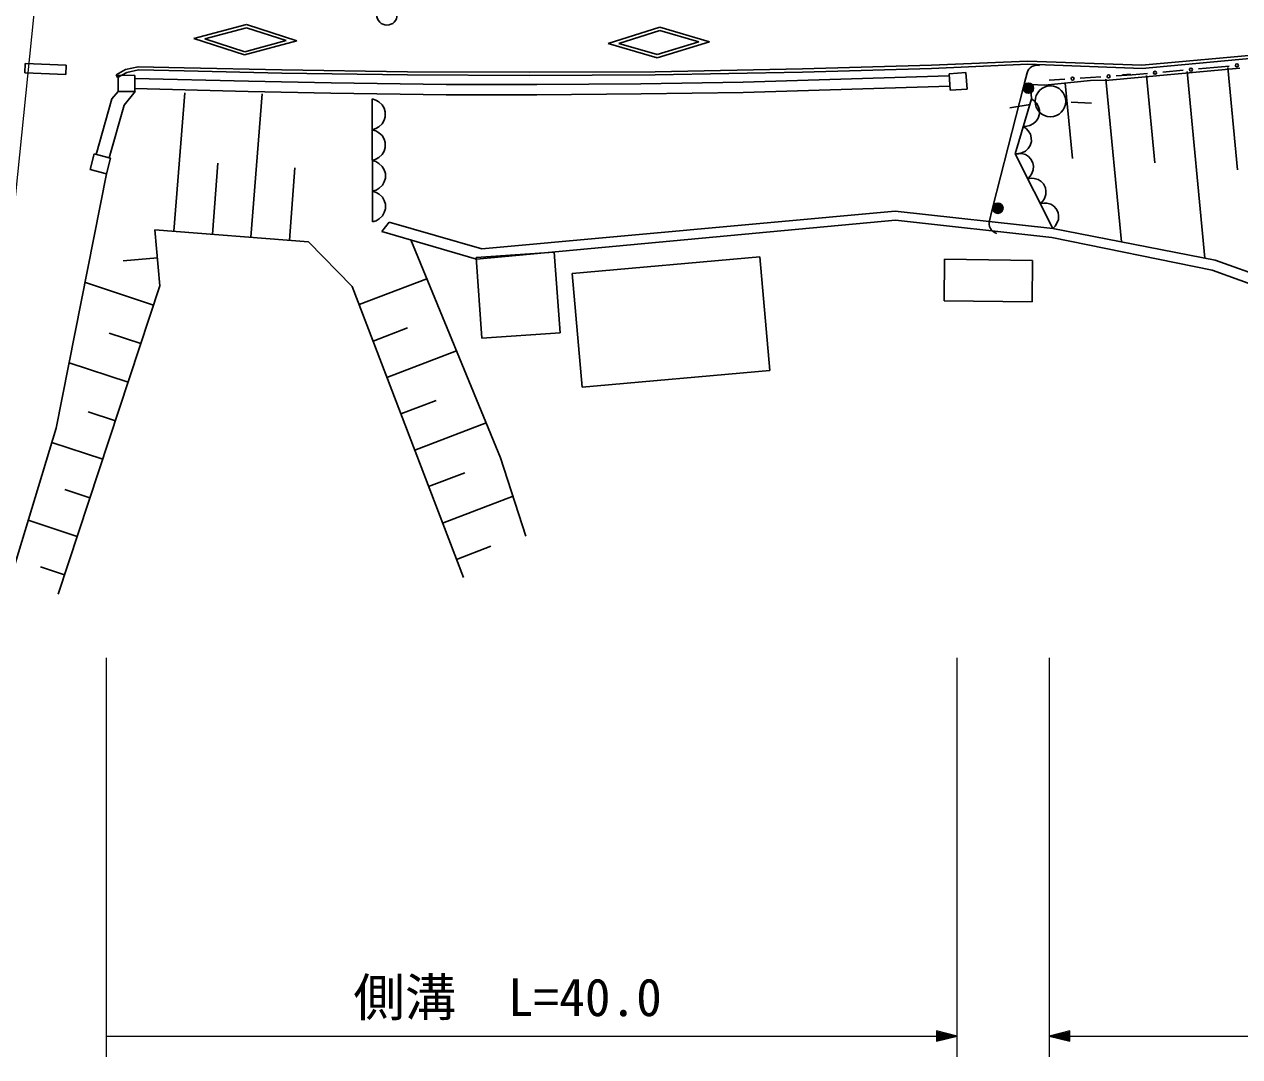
# Model space of a CAD drawing. Units: millimetres, scale not verified. Extents: x 40000 to 680000, y 20000 to 380000.
# Drawn here: x 453598 to 512615, y 242890 to 293030 of the extents above; entities that cross this region are included whole.
import ezdxf
from ezdxf.enums import TextEntityAlignment as Align

# ---------------------------------------------------------------- set-up
doc = ezdxf.new("R2010")
doc.units = ezdxf.units.MM
doc.header["$LTSCALE"] = 1000
for name, color, linetype, lineweight in [('M-BGD', 7, 'Continuous', 25), ('M-BMK-HTXT', 7, 'Continuous', 13), ('M-BMK-SRVR', 3, 'Continuous', 25)]:
    doc.layers.add(name, color=color, linetype=linetype, lineweight=lineweight)
doc.styles.add('ＭＳ ゴシック', font='')
doc.styles.get('ＭＳ ゴシック').set_extended_font_data('MS Gothic')

msp = doc.modelspace()

# ---------------------------------------------------------------- linework, layer by layer
at = {"layer": 'M-BGD'}
for p, q in [((461837, 292338), (464395, 293023)), ((462366, 292324), (464390, 292867)), ((464390, 292867), (466309, 292238)), ((464395, 293023), (466834, 292224)), ((481949, 292098), (484457, 292884)), ((482467, 292103), (484459, 292727)), ((484457, 292884), (486869, 292181)), ((484459, 292727), (486344, 292177)), ((464297, 291541), (461837, 292338)), ((464301, 291697), (462366, 292324)), ((466834, 292224), (464297, 291541)), ((466309, 292238), (464301, 291697)), ((486344, 292177), (484324, 291561)), ((486869, 292181), (484325, 291405)), ((484325, 291405), (481949, 292098)), ((484324, 291561), (482467, 292103)), ((514925, 291691), (507858, 291040)), ((453622, 290671), (453640, 291123)), ((453640, 291123), (455629, 291044)), ((455629, 291044), (455611, 290592)), ((459125, 290968), (458514, 290828)), ((461366, 290923), (459125, 290968)), ((497642, 291039), (491387, 290863)), ((502319, 291246), (497642, 291039)), ((502325, 291096), (497648, 290890)), ((507858, 291040), (502319, 291246)), ((507872, 290890), (502325, 291096)), ((514938, 291542), (507872, 290890)), ((511362, 290927), (512105, 291001)), ((455611, 290592), (453622, 290671)), ((458514, 290828), (458057, 290574)), ((458057, 290574), (458130, 290443)), ((458569, 290687), (458130, 290443)), ((458148, 289775), (458159, 290555)), ((458159, 290555), (458973, 290543)), ((459141, 290818), (458569, 290687)), ((458973, 290543), (458962, 289763)), ((458962, 290406), (464483, 290265)), ((461363, 290773), (459141, 290818)), ((466105, 290665), (461363, 290773)), ((466109, 290815), (461366, 290923)), ((472203, 290578), (466105, 290665)), ((472205, 290727), (466109, 290815)), ((478114, 290551), (472203, 290578)), ((478115, 290701), (472205, 290727)), ((484229, 290577), (478114, 290551)), ((484229, 290727), (478115, 290701)), ((491387, 290863), (484229, 290727)), ((491390, 290713), (484229, 290577)), ((488501, 290223), (498509, 290525)), ((497648, 290890), (491390, 290713)), ((498501, 290630), (499317, 290692)), ((498562, 289826), (498501, 290630)), ((499317, 290692), (499378, 289888)), ((503361, 290319), (504128, 290367)), ((504876, 290415), (505874, 290479)), ((512616, 290902), (506276, 290322)), ((506622, 290526), (507389, 290575)), ((506930, 290572), (507129, 290586)), ((507129, 290586), (507329, 290596)), ((507389, 290575), (508131, 290641)), ((508091, 290550), (508496, 286310)), ((508878, 290707), (509873, 290795)), ((510063, 290739), (510929, 281673)), ((510620, 290861), (511362, 290927)), ((512035, 290927), (512508, 285968)), ((458949, 289906), (464472, 289765)), ((464483, 290265), (468494, 290183)), ((468494, 290183), (474077, 290110)), ((474077, 290110), (478486, 290105)), ((478486, 290105), (483540, 290147)), ((483540, 290147), (488501, 290223)), ((488512, 289723), (498547, 290026)), ((499378, 289888), (498562, 289826)), ((500635, 284159), (502119, 289990)), ((502119, 289990), (502168, 290184)), ((503161, 290079), (502464, 290101)), ((502464, 290101), (502498, 289412)), ((505368, 290301), (503161, 290079)), ((504147, 290173), (504496, 286519)), ((506276, 290322), (505368, 290301)), ((506119, 290362), (506873, 282467)), ((457081, 286714), (457851, 289415)), ((457851, 289415), (458148, 289775)), ((458962, 289763), (458148, 289775)), ((458439, 289106), (458980, 289762)), ((460866, 282980), (461389, 289696)), ((464472, 289765), (468488, 289683)), ((464600, 282690), (465142, 289651)), ((468488, 289683), (474076, 289610)), ((470664, 289345), (470492, 289404)), ((470510, 283434), (470492, 289404)), ((470810, 289259), (470664, 289345)), ((470975, 289114), (470810, 289259)), ((474076, 289610), (478491, 289605)), ((478491, 289605), (483548, 289647)), ((483548, 289647), (488512, 289723)), ((501708, 286738), (502498, 289412)), ((502636, 289313), (502498, 289412)), ((502744, 289198), (502636, 289313)), ((502852, 289024), (502744, 289198)), ((504424, 289244), (505423, 289199)), ((457711, 286552), (458439, 289106)), ((471065, 288950), (470975, 289114)), ((471121, 288775), (471065, 288950)), ((471122, 288544), (471121, 288775)), ((502438, 289131), (501450, 288973)), ((502832, 288474), (502893, 288681)), ((502889, 288853), (502852, 289024)), ((502893, 288681), (502889, 288853)), ((470668, 287968), (470814, 288058)), ((470814, 288058), (470977, 288204)), ((470977, 288204), (471066, 288368)), ((471066, 288368), (471122, 288544)), ((502103, 288075), (502272, 288080)), ((502241, 287976), (502103, 288075)), ((502272, 288080), (502426, 288121)), ((502426, 288121), (502611, 288208)), ((502611, 288208), (502735, 288332)), ((502735, 288332), (502832, 288474)), ((470497, 287912), (470668, 287968)), ((470669, 287852), (470497, 287912)), ((470814, 287767), (470669, 287852)), ((470979, 287622), (470814, 287767)), ((471069, 287458), (470979, 287622)), ((471126, 287283), (471069, 287458)), ((502349, 287861), (502241, 287976)), ((502457, 287687), (502349, 287861)), ((502494, 287516), (502457, 287687)), ((502498, 287344), (502494, 287516)), ((470982, 286711), (471071, 286876)), ((471071, 286876), (471126, 287051)), ((471126, 287051), (471126, 287283)), ((502031, 286784), (502216, 286871)), ((502216, 286871), (502340, 286995)), ((502340, 286995), (502436, 287137)), ((502436, 287137), (502498, 287344)), ((456803, 285976), (456998, 286736)), ((456998, 286736), (457787, 286533)), ((457787, 286533), (457591, 285773)), ((462733, 282835), (463002, 286286)), ((470501, 286419), (470673, 286476)), ((470673, 286360), (470501, 286419)), ((470673, 286476), (470818, 286565)), ((470819, 286274), (470673, 286360)), ((470818, 286565), (470982, 286711)), ((470983, 286129), (470819, 286274)), ((501871, 286760), (501708, 286738)), ((501708, 286738), (501877, 286743)), ((503548, 283119), (501708, 286738)), ((502024, 286751), (501871, 286760)), ((501877, 286743), (502031, 286784)), ((502217, 286701), (502024, 286751)), ((502357, 286605), (502217, 286701)), ((502474, 286486), (502357, 286605)), ((502569, 286299), (502474, 286486)), ((502596, 286134), (502569, 286299)), ((455140, 273420), (457591, 285773)), ((457591, 285773), (456803, 285976)), ((466468, 282544), (466741, 286055)), ((471073, 285966), (470983, 286129)), ((471130, 285790), (471073, 285966)), ((471131, 285559), (471130, 285790)), ((502321, 285532), (502437, 285647)), ((502437, 285647), (502518, 285780)), ((502518, 285780), (502591, 285965)), ((502591, 285965), (502596, 286134)), ((470677, 284983), (470822, 285073)), ((470822, 285073), (470986, 285219)), ((470986, 285219), (471075, 285383)), ((471075, 285383), (471131, 285559)), ((502484, 285554), (502321, 285532)), ((502637, 285544), (502484, 285554)), ((502830, 285494), (502637, 285544)), ((502970, 285398), (502830, 285494)), ((503087, 285279), (502970, 285398)), ((503182, 285092), (503087, 285279)), ((503209, 284928), (503182, 285092)), ((470506, 284927), (470677, 284983)), ((470677, 284867), (470506, 284927)), ((470823, 284782), (470677, 284867)), ((470988, 284637), (470823, 284782)), ((471078, 284473), (470988, 284637)), ((471134, 284298), (471078, 284473)), ((503050, 284441), (503131, 284573)), ((503131, 284573), (503204, 284758)), ((503204, 284758), (503209, 284928)), ((470990, 283727), (471080, 283891)), ((471080, 283891), (471135, 284066)), ((471135, 284066), (471134, 284298)), ((475822, 282126), (495882, 283954)), ((495882, 283954), (503548, 283119)), ((500585, 283965), (500635, 284159)), ((502934, 284325), (503050, 284441)), ((503098, 284347), (502934, 284325)), ((503251, 284338), (503098, 284347)), ((503443, 284288), (503251, 284338)), ((503583, 284192), (503443, 284288)), ((503700, 284073), (503583, 284192)), ((503795, 283886), (503700, 284073)), ((503822, 283721), (503795, 283886)), ((470510, 283434), (470681, 283491)), ((470681, 283491), (470827, 283581)), ((470827, 283581), (470990, 283727)), ((470965, 282974), (471312, 283421)), ((471312, 283421), (475822, 282126)), ((495902, 283518), (475559, 281623)), ((503489, 282683), (495902, 283518)), ((503663, 283234), (503744, 283367)), ((503744, 283367), (503817, 283552)), ((503817, 283552), (503822, 283721)), ((459933, 283053), (460187, 280329)), ((467401, 282472), (459933, 283053)), ((475559, 281623), (470965, 282974)), ((503548, 283119), (503663, 283234)), ((503548, 283119), (511417, 281577)), ((469521, 280301), (467401, 282472)), ((472362, 282563), (476726, 271973)), ((511275, 281085), (503489, 282683)), ((460060, 281691), (458404, 281536)), ((479334, 281967), (475538, 281699)), ((475538, 281699), (475814, 277780)), ((479611, 278048), (479334, 281967)), ((489308, 281733), (480205, 280928)), ((489796, 276216), (489308, 281733)), ((498283, 281620), (498257, 279605)), ((502557, 281565), (498283, 281620)), ((502531, 279549), (502557, 281565)), ((511417, 281577), (535430, 272985)), ((480205, 280928), (480693, 275410)), ((535256, 272439), (511275, 281085)), ((459878, 279393), (456568, 280486)), ((469859, 279417), (473142, 280670)), ((460187, 280329), (455242, 265355)), ((474919, 266157), (469521, 280301)), ((498257, 279605), (502531, 279549)), ((459260, 277521), (457717, 278031)), ((470533, 277649), (472198, 278284)), ((475814, 277780), (479611, 278048)), ((471208, 275881), (474584, 277169)), ((458642, 275649), (455781, 276594)), ((480693, 275410), (489796, 276216)), ((471883, 274113), (473594, 274766)), ((458024, 273778), (456706, 274213)), ((452617, 265081), (455140, 273420)), ((472557, 272345), (476027, 273669)), ((457405, 271906), (454929, 272724)), ((476726, 271973), (477959, 268175)), ((473232, 270577), (474988, 271247)), ((456787, 270034), (455573, 270435)), ((473907, 268809), (477329, 270115)), ((456169, 268162), (453788, 268949)), ((474581, 267041), (476248, 267677)), ((455551, 266291), (454384, 266676))]:
    msp.add_line(p, q, dxfattribs=at)
for points in [[(502168, 290184), (502291, 290669), (502326, 290763), (502372, 290844), (502443, 290919), (502519, 290977), (502615, 291020), (502709, 291045), (502815, 291044), (502899, 291030)], [(500823, 282873), (500736, 282906), (500644, 282960), (500561, 283038), (500512, 283110), (500469, 283203), (500448, 283304), (500448, 283394), (500462, 283481), (500585, 283965)]]:
    msp.add_lwpolyline(points, dxfattribs=at)
for centre, radius in [((512478, 291037), 72.5), ((504502, 290391), 72.5), ((506248, 290502), 72.5), ((508504, 290674), 72.5), ((510247, 290828), 72.5), ((502360, 289929), 249), ((502360, 289929), 220), ((502360, 289929), 191), ((502360, 289929), 161), ((502360, 289929), 132), ((502360, 289929), 97.5), ((502360, 289929), 67.5), ((502360, 289929), 38.8), ((502360, 289929), 7.5), ((503425, 289289), 746), ((500876, 284098), 249), ((500876, 284098), 220), ((500876, 284098), 191), ((500876, 284098), 161), ((500876, 284098), 132), ((500876, 284098), 97.5), ((500876, 284098), 67.5), ((500876, 284098), 38.8), ((500876, 284098), 7.5)]:
    msp.add_circle(centre, radius, dxfattribs=at)
at = {"layer": 'M-BMK-HTXT'}
for p, q in [((456648, 319052), (452154, 274873)), ((457585, 242890), (457585, 262255)), ((498894, 242890), (498894, 262255)), ((503361, 262255), (503361, 242890)), ((457585, 243890), (498894, 243890)), ((498894, 243890), (497894, 244140)), ((497894, 244140), (497894, 243640)), ((497894, 243640), (498894, 243890)), ((497919, 243677), (497919, 244102)), ((497919, 244102), (498789, 243890)), ((498791, 243890), (497919, 243677)), ((497956, 243715), (497956, 244065)), ((497956, 244065), (498689, 243890)), ((498689, 243890), (497956, 243715)), ((497994, 243752), (497994, 244027)), ((497994, 244027), (498589, 243890)), ((498589, 243890), (497994, 243752)), ((498031, 243790), (498031, 243990)), ((498031, 243990), (498486, 243890)), ((498486, 243890), (498031, 243790)), ((498069, 243827), (498069, 243952)), ((498069, 243952), (498386, 243890)), ((498386, 243890), (498069, 243827)), ((498106, 243865), (498106, 243915)), ((498106, 243915), (498284, 243890)), ((498106, 243890), (498284, 243890)), ((498284, 243890), (498106, 243865)), ((504361, 244140), (503361, 243890)), ((503361, 243890), (504361, 243640)), ((503361, 243890), (576780, 243890)), ((503464, 243890), (504336, 244102)), ((504336, 243677), (503466, 243890)), ((503566, 243890), (504299, 244065)), ((504299, 243715), (503566, 243890)), ((503666, 243890), (504261, 244027)), ((504261, 243752), (503666, 243890)), ((503769, 243890), (504224, 243990)), ((504224, 243790), (503769, 243890)), ((503869, 243890), (504186, 243952)), ((504186, 243827), (503869, 243890)), ((503971, 243890), (504149, 243915)), ((504149, 243890), (503971, 243890)), ((504149, 243865), (503971, 243890)), ((504149, 243915), (504149, 243865)), ((504186, 243952), (504186, 243827)), ((504224, 243990), (504224, 243790)), ((504261, 244027), (504261, 243752)), ((504299, 244065), (504299, 243715)), ((504336, 244102), (504336, 243677)), ((504361, 243640), (504361, 244140))]:
    msp.add_line(p, q, dxfattribs=at)
at = {"layer": 'M-BMK-SRVR'}
msp.add_circle((471207, 293489), 498, dxfattribs=at)

# ---------------------------------------------------------------- texts
at = {"layer": 'M-BMK-HTXT', "style": 'ＭＳ ゴシック'}
msp.add_text('側溝\u3000L=40.0', height=1833, dxfattribs=at).set_placement((469575, 244310), align=Align.BOTTOM_LEFT)

doc.saveas('drawing.dxf')
